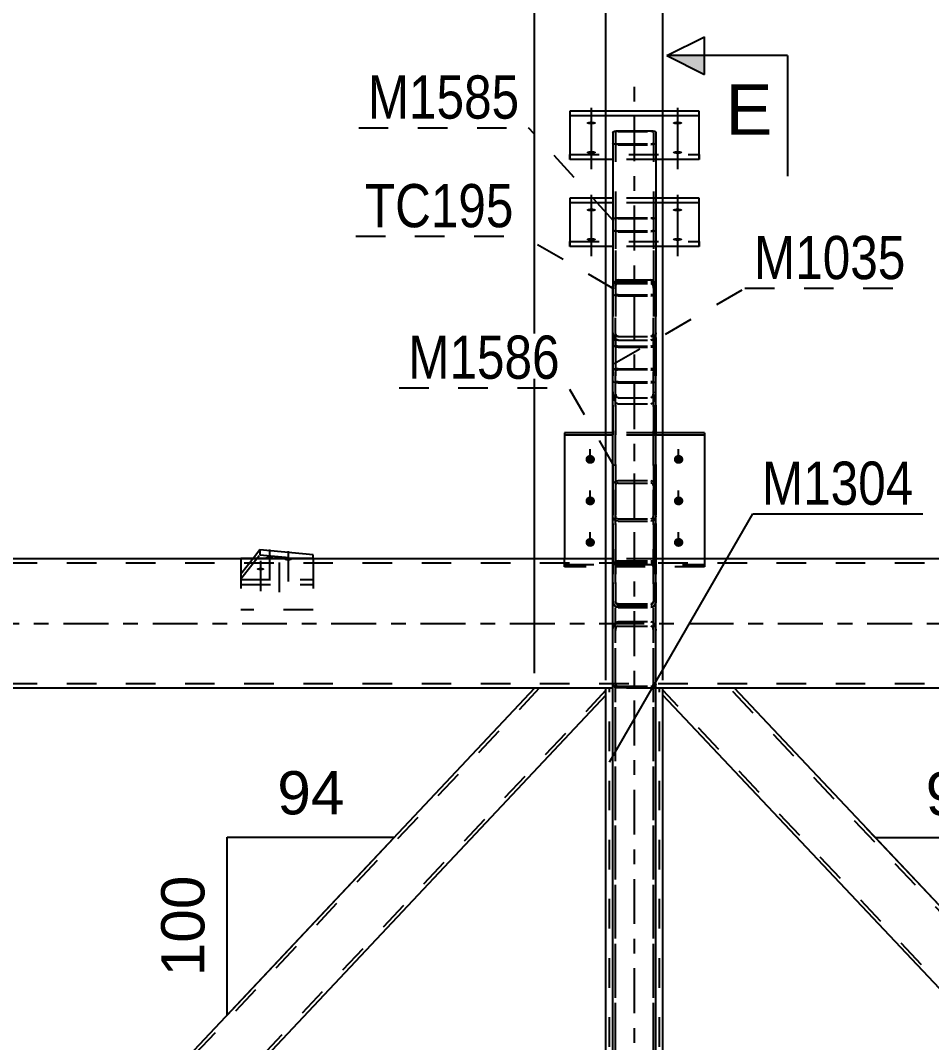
# Model space of a CAD drawing. Header units: millimetres. Extents: x -2250 to 594, y 0 to 1057.
# Drawn here: x -1074.5 to -1014.2, y 618.8 to 686.5 of the extents above; entities that cross this region are included whole.
import ezdxf

# ---------------------------------------------------------------- set-up
doc = ezdxf.new("R2010")
doc.units = ezdxf.units.MM
doc.linetypes.add('DXK_LINE_DOT2', pattern=[3.9198, 1.9599, -1.9599])
doc.linetypes.add('DXK_LINE_DOT3', pattern=[5.9187, 2.979, -0.9799, 0.9799, -0.9799])
doc.styles.add('Arial', font='ARIAL.TTF', dxfattribs={"height": 0.2})
doc.styles.add('Arial Narrow', font='ARIALN.TTF', dxfattribs={"height": 0.2})

# ---------------------------------------------------------------- blocks, each defined once
blk = doc.blocks.new('Part-761553754-5230 - 5222')
at = {"color": 7, "linetype": 'DXK_LINE_DOT3'}
blk.add_line((-1033.855, 653.501), (-1033.855, 682.431), dxfattribs=at)
at = {"color": 7, "linetype": 'DXK_LINE_DOT2'}
for p, q in [((-1035.284, 673.328), (-1035.258, 673.371)), ((-1035.284, 673.328), (-1035.284, 662.604)), ((-1035.258, 673.371), (-1035.183, 673.407)), ((-1035.183, 673.407), (-1035.072, 673.431)), ((-1035.099, 673.349), (-1035.112, 673.328)), ((-1035.112, 673.328), (-1035.112, 662.604)), ((-1035.062, 673.367), (-1035.099, 673.349)), ((-1035.072, 673.431), (-1034.941, 673.439)), ((-1035.006, 673.379), (-1035.062, 673.367)), ((-1034.941, 673.384), (-1035.006, 673.379)), ((-1034.941, 673.439), (-1032.769, 673.439)), ((-1034.941, 673.384), (-1032.769, 673.384)), ((-1032.769, 673.439), (-1032.638, 673.431)), ((-1032.704, 673.379), (-1032.769, 673.384)), ((-1032.648, 673.367), (-1032.704, 673.379)), ((-1032.611, 673.349), (-1032.648, 673.367)), ((-1032.638, 673.431), (-1032.527, 673.407)), ((-1032.598, 673.328), (-1032.611, 673.349)), ((-1032.598, 673.328), (-1032.598, 662.604)), ((-1032.527, 673.407), (-1032.453, 673.371)), ((-1032.453, 673.371), (-1032.426, 673.328)), ((-1032.426, 673.328), (-1032.426, 662.604)), ((-1035.258, 672.579), (-1035.284, 672.621)), ((-1035.183, 672.543), (-1035.258, 672.579)), ((-1035.072, 672.518), (-1035.183, 672.543)), ((-1035.112, 672.621), (-1035.099, 672.6)), ((-1035.099, 672.6), (-1035.062, 672.582)), ((-1034.941, 672.51), (-1035.072, 672.518)), ((-1035.062, 672.582), (-1035.006, 672.57)), ((-1035.006, 672.57), (-1034.941, 672.566)), ((-1034.941, 672.566), (-1032.769, 672.566)), ((-1034.941, 672.51), (-1032.769, 672.51)), ((-1032.769, 672.566), (-1032.704, 672.57)), ((-1032.638, 672.518), (-1032.769, 672.51)), ((-1032.704, 672.57), (-1032.648, 672.582)), ((-1032.648, 672.582), (-1032.611, 672.6)), ((-1032.527, 672.543), (-1032.638, 672.518)), ((-1032.611, 672.6), (-1032.598, 672.621)), ((-1032.453, 672.579), (-1032.527, 672.543)), ((-1032.426, 672.621), (-1032.453, 672.579)), ((-1035.183, 663.389), (-1035.258, 663.353)), ((-1035.072, 663.413), (-1035.183, 663.389)), ((-1034.941, 663.422), (-1035.072, 663.413)), ((-1035.006, 663.362), (-1034.941, 663.366)), ((-1034.941, 663.422), (-1032.769, 663.422)), ((-1034.941, 663.366), (-1032.769, 663.366)), ((-1032.638, 663.413), (-1032.769, 663.422)), ((-1032.769, 663.366), (-1032.704, 663.362)), ((-1032.527, 663.389), (-1032.638, 663.413)), ((-1032.453, 663.353), (-1032.527, 663.389)), ((-1035.258, 663.353), (-1035.284, 663.31)), ((-1035.112, 663.31), (-1035.099, 663.332)), ((-1035.099, 663.332), (-1035.062, 663.35)), ((-1035.062, 663.35), (-1035.006, 663.362)), ((-1032.704, 663.362), (-1032.648, 663.35)), ((-1032.648, 663.35), (-1032.611, 663.332)), ((-1032.611, 663.332), (-1032.598, 663.31)), ((-1032.426, 663.31), (-1032.453, 663.353)), ((-1035.284, 662.604), (-1035.258, 662.561)), ((-1035.258, 662.561), (-1035.183, 662.525)), ((-1035.183, 662.525), (-1035.072, 662.501)), ((-1035.099, 662.582), (-1035.112, 662.604)), ((-1035.062, 662.564), (-1035.099, 662.582)), ((-1035.072, 662.501), (-1034.941, 662.492)), ((-1035.006, 662.552), (-1035.062, 662.564)), ((-1034.941, 662.548), (-1035.006, 662.552)), ((-1034.941, 662.548), (-1032.769, 662.548)), ((-1034.941, 662.492), (-1032.769, 662.492)), ((-1032.704, 662.552), (-1032.769, 662.548)), ((-1032.769, 662.492), (-1032.638, 662.501)), ((-1032.648, 662.564), (-1032.704, 662.552)), ((-1032.611, 662.582), (-1032.648, 662.564)), ((-1032.638, 662.501), (-1032.527, 662.525)), ((-1032.598, 662.604), (-1032.611, 662.582)), ((-1032.527, 662.525), (-1032.453, 662.561)), ((-1032.453, 662.561), (-1032.426, 662.604))]:
    blk.add_line(p, q, dxfattribs=at)
blk = doc.blocks.new('Part-761553754-5301 - 5222')
at = {"color": 2, "linetype": 'Continuous'}
for p, q in [((-1059.927, 650.873), (-1059.927, 650.818)), ((-1059.927, 650.873), (-1055.152, 650.873)), ((-1055.152, 650.873), (-1055.152, 650.818))]:
    blk.add_line(p, q, dxfattribs=at)
at = {"color": 7, "linetype": 'DXK_LINE_DOT2'}
for p, q in [((-1059.927, 650.818), (-1059.927, 647.444)), ((-1055.152, 650.818), (-1055.152, 647.444)), ((-1055.152, 647.444), (-1059.927, 647.444))]:
    blk.add_line(p, q, dxfattribs=at)
blk = doc.blocks.new('Part-761553754-5774 - 5222')
at = {"color": 7, "linetype": 'DXK_LINE_DOT2'}
for p, q in [((-1035.072, 646.615), (-1034.941, 646.66)), ((-1034.941, 646.66), (-1032.769, 646.66)), ((-1032.769, 646.66), (-1032.638, 646.615)), ((-1035.284, 646.077), (-1035.258, 646.3)), ((-1035.284, 572.382), (-1035.284, 646.077)), ((-1035.099, 646.188), (-1035.112, 646.077)), ((-1035.112, 572.382), (-1035.112, 646.077)), ((-1034.941, 646.368), (-1035.006, 646.346)), ((-1034.941, 646.368), (-1032.769, 646.368)), ((-1032.704, 646.346), (-1032.769, 646.368)), ((-1032.598, 646.077), (-1032.611, 646.188)), ((-1032.598, 572.382), (-1032.598, 646.077)), ((-1032.453, 646.3), (-1032.427, 646.077)), ((-1032.427, 572.382), (-1032.427, 646.077)), ((-1035.284, 642.518), (-1035.26, 642.414)), ((-1035.26, 642.414), (-1035.258, 642.406)), ((-1035.258, 642.406), (-1035.183, 642.345)), ((-1035.112, 642.518), (-1035.099, 642.46)), ((-1035.099, 642.46), (-1035.062, 642.414)), ((-1035.062, 642.414), (-1035.006, 642.391)), ((-1035.006, 642.391), (-1034.941, 642.384)), ((-1034.941, 642.384), (-1032.769, 642.384)), ((-1032.769, 642.384), (-1032.704, 642.391)), ((-1032.704, 642.391), (-1032.648, 642.412)), ((-1032.648, 642.412), (-1032.611, 642.46)), ((-1032.611, 642.46), (-1032.598, 642.518)), ((-1032.527, 642.345), (-1032.453, 642.406)), ((-1032.45, 642.414), (-1032.453, 642.406)), ((-1032.427, 642.518), (-1032.45, 642.414)), ((-1035.183, 642.345), (-1035.072, 642.303)), ((-1035.072, 642.303), (-1034.941, 642.289)), ((-1034.941, 642.289), (-1032.769, 642.289)), ((-1032.769, 642.289), (-1032.638, 642.303)), ((-1032.638, 642.303), (-1032.527, 642.345))]:
    blk.add_line(p, q, dxfattribs=at)
for centre, radius, start, end in [((-1034.729, 646.201), 0.538, 129.63838, 169.4395), ((-1032.981, 646.201), 0.538, 10.5605, 50.36162), ((-1034.835, 646.139), 0.269, 129.63838, 169.4395), ((-1032.875, 646.139), 0.269, 10.5605, 50.36162)]:
    blk.add_arc(centre, radius, start, end, dxfattribs=at)
blk = doc.blocks.new('Part-761553754-5400 - 5222')
at = {"color": 2, "linetype": 'Continuous'}
for p, q in [((-1031.969, 641.78), (-1031.969, 642.246)), ((-993.482, 600.924), (-1031.969, 641.78)), ((-990.889, 603.672), (-1027.227, 642.246)), ((-991.203, 603.339), (-993.482, 600.924)), ((-990.889, 603.672), (-991.203, 603.339))]:
    blk.add_line(p, q, dxfattribs=at)
at = {"color": 7, "linetype": 'DXK_LINE_DOT2'}
for p, q in [((-1027.227, 642.246), (-1031.969, 642.246)), ((-993.325, 601.09), (-1031.969, 642.113)), ((-991.046, 603.505), (-1027.541, 642.246)), ((-990.913, 603.646), (-991.203, 603.339)), ((-993.325, 601.09), (-993.313, 601.103))]:
    blk.add_line(p, q, dxfattribs=at)
blk = doc.blocks.new('Bolt-761553754-5380 - 5222')
at = {"linetype": 'Continuous'}
for points in [[(-1036.713, 679.818), (-1036.648, 679.816), (-1036.585, 679.809), (-1036.528, 679.798), (-1036.48, 679.784), (-1036.441, 679.767), (-1036.414, 679.747), (-1036.401, 679.726), (-1036.401, 679.705), (-1036.414, 679.684), (-1036.441, 679.665), (-1036.48, 679.647), (-1036.528, 679.633), (-1036.585, 679.622), (-1036.648, 679.616), (-1036.713, 679.613), (-1036.779, 679.616), (-1036.841, 679.622), (-1036.898, 679.633), (-1036.947, 679.647), (-1036.985, 679.665), (-1037.012, 679.684), (-1037.026, 679.705), (-1037.026, 679.726), (-1037.012, 679.747), (-1036.985, 679.767), (-1036.947, 679.784), (-1036.898, 679.798), (-1036.841, 679.809), (-1036.779, 679.816)], [(-1036.713, 677.866), (-1036.648, 677.864), (-1036.585, 677.857), (-1036.528, 677.846), (-1036.48, 677.832), (-1036.441, 677.815), (-1036.414, 677.795), (-1036.401, 677.774), (-1036.401, 677.753), (-1036.414, 677.732), (-1036.441, 677.713), (-1036.48, 677.695), (-1036.528, 677.681), (-1036.585, 677.67), (-1036.648, 677.664), (-1036.713, 677.661), (-1036.779, 677.664), (-1036.841, 677.67), (-1036.898, 677.681), (-1036.947, 677.695), (-1036.985, 677.713), (-1037.012, 677.732), (-1037.026, 677.753), (-1037.026, 677.774), (-1037.012, 677.795), (-1036.985, 677.815), (-1036.947, 677.832), (-1036.898, 677.846), (-1036.841, 677.857), (-1036.779, 677.864)]]:
    blk.add_hatch(color=1, dxfattribs=at).paths.add_polyline_path(points)
at = {"color": 1, "linetype": 'Continuous'}
for p, q in [((-1036.713, 680.715), (-1036.713, 678.608)), ((-1036.713, 678.763), (-1036.713, 676.656))]:
    blk.add_line(p, q, dxfattribs=at)
blk = doc.blocks.new('Part-761553754-5385 - 5222')
at = {"color": 7, "linetype": 'DXK_LINE_DOT2'}
for p, q in [((-1040.16, 642.246), (-1117.683, 559.813)), ((-1035.74, 642.108), (-1113.264, 559.675)), ((-1035.74, 642.246), (-1040.474, 642.246))]:
    blk.add_line(p, q, dxfattribs=at)
at = {"color": 2, "linetype": 'Continuous'}
for p, q in [((-1040.474, 642.246), (-1076.712, 603.713)), ((-1035.74, 641.774), (-1074.123, 600.961)), ((-1035.74, 641.774), (-1035.74, 642.246))]:
    blk.add_line(p, q, dxfattribs=at)
blk = doc.blocks.new('Part-761553754-5420 - 5222')
at = {"color": 7, "linetype": 'DXK_LINE_DOT3'}
blk.add_line((-1033.855, 549.675), (-1033.855, 652.246), dxfattribs=at)
at = {"color": 7, "linetype": 'DXK_LINE_DOT2'}
for p, q in [((-1031.969, 642.246), (-1035.74, 642.246)), ((-1035.74, 641.774), (-1035.74, 642.246)), ((-1035.512, 559.675), (-1035.512, 642.246)), ((-1032.198, 559.675), (-1032.198, 642.246)), ((-1031.969, 641.78), (-1031.969, 642.246))]:
    blk.add_line(p, q, dxfattribs=at)
at = {"color": 2, "linetype": 'Continuous'}
for p, q in [((-1035.74, 560.147), (-1035.74, 641.774)), ((-1031.969, 560.135), (-1031.969, 641.78))]:
    blk.add_line(p, q, dxfattribs=at)
blk = doc.blocks.new('Part-761553754-5669 - 5222')
at = {"color": 2, "linetype": 'Continuous'}
for p, q in [((-1035.284, 650.818), (-1130.883, 650.818)), ((-863.855, 650.818), (-1032.427, 650.818)), ((-1035.284, 642.246), (-1121.283, 642.246)), ((-863.855, 642.246), (-1032.427, 642.246))]:
    blk.add_line(p, q, dxfattribs=at)
at = {"color": 7, "linetype": 'DXK_LINE_DOT2'}
for p, q in [((-461.943, 650.532), (-1130.883, 650.532)), ((-1032.427, 650.818), (-1035.284, 650.818)), ((-461.943, 642.532), (-1130.883, 642.532)), ((-1032.427, 642.246), (-1035.284, 642.246))]:
    blk.add_line(p, q, dxfattribs=at)
at = {"color": 7, "linetype": 'DXK_LINE_DOT3'}
blk.add_line((-1130.883, 646.532), (-461.943, 646.532), dxfattribs=at)
blk = doc.blocks.new('Bolt-761553754-5462 - 5222')
at = {"linetype": 'Continuous'}
for points in [[(-1030.999, 674.053), (-1030.934, 674.051), (-1030.871, 674.044), (-1030.814, 674.033), (-1030.765, 674.019), (-1030.727, 674.002), (-1030.7, 673.982), (-1030.686, 673.961), (-1030.686, 673.94), (-1030.7, 673.919), (-1030.727, 673.9), (-1030.765, 673.882), (-1030.814, 673.868), (-1030.871, 673.857), (-1030.934, 673.851), (-1030.999, 673.848), (-1031.064, 673.851), (-1031.127, 673.857), (-1031.184, 673.868), (-1031.232, 673.882), (-1031.271, 673.9), (-1031.298, 673.919), (-1031.312, 673.94), (-1031.312, 673.961), (-1031.298, 673.982), (-1031.271, 674.002), (-1031.232, 674.019), (-1031.184, 674.033), (-1031.127, 674.044), (-1031.064, 674.051)], [(-1030.999, 672.101), (-1030.934, 672.099), (-1030.871, 672.092), (-1030.814, 672.081), (-1030.765, 672.067), (-1030.727, 672.05), (-1030.7, 672.03), (-1030.686, 672.009), (-1030.686, 671.988), (-1030.7, 671.967), (-1030.727, 671.948), (-1030.765, 671.93), (-1030.814, 671.916), (-1030.871, 671.905), (-1030.934, 671.899), (-1030.999, 671.896), (-1031.064, 671.899), (-1031.127, 671.905), (-1031.184, 671.916), (-1031.232, 671.93), (-1031.271, 671.948), (-1031.298, 671.967), (-1031.312, 671.988), (-1031.312, 672.009), (-1031.298, 672.03), (-1031.271, 672.05), (-1031.232, 672.067), (-1031.184, 672.081), (-1031.127, 672.092), (-1031.064, 672.099)]]:
    blk.add_hatch(color=1, dxfattribs=at).paths.add_polyline_path(points)
at = {"color": 1, "linetype": 'Continuous'}
for p, q in [((-1030.999, 674.95), (-1030.999, 672.843)), ((-1030.999, 672.998), (-1030.999, 670.891))]:
    blk.add_line(p, q, dxfattribs=at)
blk = doc.blocks.new('Bolt-761553754-5463 - 5222')
at = {"linetype": 'Continuous'}
for points in [[(-1030.999, 679.818), (-1030.934, 679.816), (-1030.871, 679.809), (-1030.814, 679.798), (-1030.765, 679.784), (-1030.727, 679.767), (-1030.7, 679.747), (-1030.686, 679.726), (-1030.686, 679.705), (-1030.7, 679.684), (-1030.727, 679.665), (-1030.765, 679.647), (-1030.814, 679.633), (-1030.871, 679.622), (-1030.934, 679.616), (-1030.999, 679.613), (-1031.064, 679.616), (-1031.127, 679.622), (-1031.184, 679.633), (-1031.232, 679.647), (-1031.271, 679.665), (-1031.298, 679.684), (-1031.312, 679.705), (-1031.312, 679.726), (-1031.298, 679.747), (-1031.271, 679.767), (-1031.232, 679.784), (-1031.184, 679.798), (-1031.127, 679.809), (-1031.064, 679.816)], [(-1030.999, 677.866), (-1030.934, 677.864), (-1030.871, 677.857), (-1030.814, 677.846), (-1030.765, 677.832), (-1030.727, 677.815), (-1030.7, 677.795), (-1030.686, 677.774), (-1030.686, 677.753), (-1030.7, 677.732), (-1030.727, 677.713), (-1030.765, 677.695), (-1030.814, 677.681), (-1030.871, 677.67), (-1030.934, 677.664), (-1030.999, 677.661), (-1031.064, 677.664), (-1031.127, 677.67), (-1031.184, 677.681), (-1031.232, 677.695), (-1031.271, 677.713), (-1031.298, 677.732), (-1031.312, 677.753), (-1031.312, 677.774), (-1031.298, 677.795), (-1031.271, 677.815), (-1031.232, 677.832), (-1031.184, 677.846), (-1031.127, 677.857), (-1031.064, 677.864)]]:
    blk.add_hatch(color=1, dxfattribs=at).paths.add_polyline_path(points)
at = {"color": 1, "linetype": 'Continuous'}
for p, q in [((-1030.999, 680.715), (-1030.999, 678.608)), ((-1030.999, 678.763), (-1030.999, 676.656))]:
    blk.add_line(p, q, dxfattribs=at)
blk = doc.blocks.new('Part-761553754-5471 - 5222')
at = {"color": 2, "linetype": 'Continuous'}
for p, q in [((-1038.142, 680.505), (-1038.142, 680.181)), ((-1029.571, 680.505), (-1038.142, 680.505)), ((-1029.571, 680.18), (-1029.571, 680.505)), ((-1038.142, 680.181), (-1038.142, 677.299)), ((-1029.571, 680.18), (-1038.142, 680.181)), ((-1029.571, 677.299), (-1029.571, 680.18)), ((-1035.284, 677.299), (-1038.142, 677.299)), ((-1029.571, 677.299), (-1032.426, 677.299))]:
    blk.add_line(p, q, dxfattribs=at)
at = {"color": 7, "linetype": 'DXK_LINE_DOT2'}
for p, q in [((-1038.142, 677.299), (-1038.142, 677.623)), ((-1038.142, 677.623), (-1029.571, 677.623)), ((-1029.571, 677.623), (-1029.571, 677.299)), ((-1032.426, 677.299), (-1035.284, 677.299))]:
    blk.add_line(p, q, dxfattribs=at)
blk = doc.blocks.new('Bolt-761553754-5475 - 5222')
at = {"linetype": 'Continuous'}
for points in [[(-1036.784, 657.71), (-1036.718, 657.704), (-1036.656, 657.685), (-1036.599, 657.654), (-1036.55, 657.613), (-1036.512, 657.563), (-1036.485, 657.506), (-1036.471, 657.446), (-1036.471, 657.384), (-1036.485, 657.324), (-1036.512, 657.267), (-1036.55, 657.218), (-1036.599, 657.176), (-1036.656, 657.145), (-1036.718, 657.126), (-1036.784, 657.12), (-1036.849, 657.126), (-1036.912, 657.145), (-1036.968, 657.176), (-1037.017, 657.218), (-1037.056, 657.267), (-1037.083, 657.324), (-1037.096, 657.384), (-1037.096, 657.446), (-1037.083, 657.506), (-1037.056, 657.563), (-1037.017, 657.613), (-1036.968, 657.654), (-1036.912, 657.685), (-1036.849, 657.704)], [(-1030.927, 657.71), (-1030.861, 657.704), (-1030.799, 657.685), (-1030.742, 657.654), (-1030.693, 657.613), (-1030.654, 657.563), (-1030.628, 657.506), (-1030.614, 657.446), (-1030.614, 657.384), (-1030.628, 657.324), (-1030.654, 657.267), (-1030.693, 657.218), (-1030.742, 657.176), (-1030.799, 657.145), (-1030.861, 657.126), (-1030.927, 657.12), (-1030.992, 657.126), (-1031.054, 657.145), (-1031.111, 657.176), (-1031.16, 657.218), (-1031.199, 657.267), (-1031.225, 657.324), (-1031.239, 657.384), (-1031.239, 657.446), (-1031.225, 657.506), (-1031.199, 657.563), (-1031.16, 657.613), (-1031.111, 657.654), (-1031.054, 657.685), (-1030.992, 657.704)], [(-1036.784, 654.958), (-1036.718, 654.952), (-1036.656, 654.933), (-1036.599, 654.902), (-1036.55, 654.861), (-1036.512, 654.811), (-1036.485, 654.754), (-1036.471, 654.694), (-1036.471, 654.632), (-1036.485, 654.572), (-1036.512, 654.516), (-1036.55, 654.466), (-1036.599, 654.424), (-1036.656, 654.393), (-1036.718, 654.374), (-1036.784, 654.368), (-1036.849, 654.374), (-1036.912, 654.393), (-1036.968, 654.424), (-1037.017, 654.466), (-1037.056, 654.516), (-1037.083, 654.572), (-1037.096, 654.632), (-1037.096, 654.694), (-1037.083, 654.754), (-1037.056, 654.811), (-1037.017, 654.861), (-1036.968, 654.902), (-1036.912, 654.933), (-1036.849, 654.952)], [(-1030.927, 654.958), (-1030.861, 654.952), (-1030.799, 654.933), (-1030.742, 654.902), (-1030.693, 654.861), (-1030.654, 654.811), (-1030.628, 654.754), (-1030.614, 654.694), (-1030.614, 654.632), (-1030.628, 654.572), (-1030.654, 654.516), (-1030.693, 654.466), (-1030.742, 654.424), (-1030.799, 654.393), (-1030.861, 654.374), (-1030.927, 654.368), (-1030.992, 654.374), (-1031.054, 654.393), (-1031.111, 654.424), (-1031.16, 654.466), (-1031.199, 654.516), (-1031.225, 654.572), (-1031.239, 654.632), (-1031.239, 654.694), (-1031.225, 654.754), (-1031.199, 654.811), (-1031.16, 654.861), (-1031.111, 654.902), (-1031.054, 654.933), (-1030.992, 654.952)], [(-1036.784, 652.207), (-1036.718, 652.2), (-1036.656, 652.181), (-1036.599, 652.15), (-1036.55, 652.109), (-1036.512, 652.059), (-1036.485, 652.002), (-1036.471, 651.942), (-1036.471, 651.88), (-1036.485, 651.82), (-1036.512, 651.764), (-1036.55, 651.714), (-1036.599, 651.672), (-1036.656, 651.641), (-1036.718, 651.622), (-1036.784, 651.616), (-1036.849, 651.622), (-1036.912, 651.641), (-1036.968, 651.672), (-1037.017, 651.714), (-1037.056, 651.764), (-1037.083, 651.82), (-1037.096, 651.88), (-1037.096, 651.942), (-1037.083, 652.002), (-1037.056, 652.059), (-1037.017, 652.109), (-1036.968, 652.15), (-1036.912, 652.181), (-1036.849, 652.2)], [(-1030.927, 652.207), (-1030.861, 652.2), (-1030.799, 652.181), (-1030.742, 652.15), (-1030.693, 652.109), (-1030.654, 652.059), (-1030.628, 652.002), (-1030.614, 651.942), (-1030.614, 651.88), (-1030.628, 651.82), (-1030.654, 651.764), (-1030.693, 651.714), (-1030.742, 651.672), (-1030.799, 651.641), (-1030.861, 651.622), (-1030.927, 651.616), (-1030.992, 651.622), (-1031.054, 651.641), (-1031.111, 651.672), (-1031.16, 651.714), (-1031.199, 651.764), (-1031.225, 651.82), (-1031.239, 651.88), (-1031.239, 651.942), (-1031.225, 652.002), (-1031.199, 652.059), (-1031.16, 652.109), (-1031.111, 652.15), (-1031.054, 652.181), (-1030.992, 652.2)]]:
    blk.add_hatch(color=1, dxfattribs=at).paths.add_polyline_path(points)
at = {"color": 1, "linetype": 'Continuous'}
for p, q in [((-1036.784, 657.288), (-1036.784, 658.099)), ((-1030.927, 657.288), (-1030.927, 658.099)), ((-1036.784, 654.536), (-1036.784, 655.347)), ((-1030.927, 654.536), (-1030.927, 655.347)), ((-1036.784, 651.784), (-1036.784, 652.595)), ((-1030.927, 651.784), (-1030.927, 652.595))]:
    blk.add_line(p, q, dxfattribs=at)
at = {"color": 1, "linetype": 'DXK_LINE_DOT2'}
for p, q in [((-1033.855, 657.288), (-1033.855, 658.099)), ((-1033.855, 651.784), (-1033.855, 652.595))]:
    blk.add_line(p, q, dxfattribs=at)
blk = doc.blocks.new('Bolt-761553754-5477 - 5222')
at = {"linetype": 'Continuous'}
for points in [[(-1036.713, 674.053), (-1036.648, 674.051), (-1036.585, 674.044), (-1036.528, 674.033), (-1036.48, 674.019), (-1036.441, 674.002), (-1036.414, 673.982), (-1036.401, 673.961), (-1036.401, 673.94), (-1036.414, 673.919), (-1036.441, 673.9), (-1036.48, 673.882), (-1036.528, 673.868), (-1036.585, 673.857), (-1036.648, 673.851), (-1036.713, 673.848), (-1036.779, 673.851), (-1036.841, 673.857), (-1036.898, 673.868), (-1036.947, 673.882), (-1036.985, 673.9), (-1037.012, 673.919), (-1037.026, 673.94), (-1037.026, 673.961), (-1037.012, 673.982), (-1036.985, 674.002), (-1036.947, 674.019), (-1036.898, 674.033), (-1036.841, 674.044), (-1036.779, 674.051)], [(-1036.713, 672.101), (-1036.648, 672.099), (-1036.585, 672.092), (-1036.528, 672.081), (-1036.48, 672.067), (-1036.441, 672.05), (-1036.414, 672.03), (-1036.401, 672.009), (-1036.401, 671.988), (-1036.414, 671.967), (-1036.441, 671.948), (-1036.48, 671.93), (-1036.528, 671.916), (-1036.585, 671.905), (-1036.648, 671.899), (-1036.713, 671.896), (-1036.779, 671.899), (-1036.841, 671.905), (-1036.898, 671.916), (-1036.947, 671.93), (-1036.985, 671.948), (-1037.012, 671.967), (-1037.026, 671.988), (-1037.026, 672.009), (-1037.012, 672.03), (-1036.985, 672.05), (-1036.947, 672.067), (-1036.898, 672.081), (-1036.841, 672.092), (-1036.779, 672.099)]]:
    blk.add_hatch(color=1, dxfattribs=at).paths.add_polyline_path(points)
at = {"color": 1, "linetype": 'Continuous'}
for p, q in [((-1036.713, 674.95), (-1036.713, 672.843)), ((-1036.713, 672.998), (-1036.713, 670.891))]:
    blk.add_line(p, q, dxfattribs=at)
blk = doc.blocks.new('Part-761553754-5515 - 5222')
at = {"color": 2, "linetype": 'Continuous'}
for p, q in [((-1035.284, 668.842), (-1035.258, 669.026)), ((-1035.284, 570.77), (-1035.284, 668.842)), ((-1035.258, 669.026), (-1035.183, 669.182)), ((-1035.183, 669.182), (-1035.072, 669.286)), ((-1035.072, 669.286), (-1034.941, 669.323)), ((-1034.941, 669.323), (-1032.769, 669.323)), ((-1032.769, 669.323), (-1032.638, 669.286)), ((-1032.638, 669.286), (-1032.527, 669.182)), ((-1032.527, 669.182), (-1032.453, 669.026)), ((-1032.453, 669.026), (-1032.427, 668.842)), ((-1032.427, 570.77), (-1032.427, 668.842))]:
    blk.add_line(p, q, dxfattribs=at)
at = {"color": 7, "linetype": 'DXK_LINE_DOT2'}
for p, q in [((-1035.099, 668.934), (-1035.112, 668.842)), ((-1035.112, 570.77), (-1035.112, 668.842)), ((-1035.062, 669.012), (-1035.099, 668.934)), ((-1035.006, 669.064), (-1035.062, 669.012)), ((-1034.941, 669.083), (-1035.006, 669.064)), ((-1034.941, 669.083), (-1032.769, 669.083)), ((-1032.704, 669.064), (-1032.769, 669.083)), ((-1032.648, 669.012), (-1032.704, 669.064)), ((-1032.611, 668.934), (-1032.648, 669.012)), ((-1032.598, 668.842), (-1032.611, 668.934)), ((-1032.598, 570.77), (-1032.598, 668.842)), ((-1035.258, 665.614), (-1035.284, 665.798)), ((-1035.183, 665.458), (-1035.258, 665.614)), ((-1035.072, 665.353), (-1035.183, 665.458)), ((-1035.099, 665.706), (-1035.112, 665.798)), ((-1035.072, 665.649), (-1035.099, 665.706)), ((-1035.062, 665.628), (-1035.072, 665.649)), ((-1035.062, 665.628), (-1035.006, 665.575)), ((-1035.006, 665.575), (-1034.941, 665.557)), ((-1034.941, 665.557), (-1032.769, 665.557)), ((-1032.769, 665.557), (-1032.704, 665.575)), ((-1032.704, 665.575), (-1032.648, 665.628)), ((-1032.648, 665.628), (-1032.638, 665.649)), ((-1032.638, 665.649), (-1032.611, 665.706)), ((-1032.527, 665.458), (-1032.638, 665.353)), ((-1032.611, 665.706), (-1032.598, 665.798)), ((-1032.453, 665.614), (-1032.527, 665.458)), ((-1032.427, 665.798), (-1032.453, 665.614)), ((-1034.941, 665.317), (-1035.072, 665.353)), ((-1034.941, 665.317), (-1032.769, 665.317)), ((-1032.638, 665.353), (-1032.769, 665.317))]:
    blk.add_line(p, q, dxfattribs=at)
blk = doc.blocks.new('Part-761553754-5672 - 5222')
at = {"color": 2, "linetype": 'Continuous'}
for p, q in [((-1058.679, 651.414), (-1059.1, 650.873)), ((-1055.152, 651.093), (-1058.679, 651.414)), ((-1055.152, 650.873), (-1055.152, 651.093))]:
    blk.add_line(p, q, dxfattribs=at)
at = {"color": 7, "linetype": 'DXK_LINE_DOT2'}
for p, q in [((-1058.679, 651.414), (-1058.679, 651.092)), ((-1059.927, 649.486), (-1058.679, 651.092)), ((-1059.1, 650.873), (-1059.927, 649.809)), ((-1058.679, 651.092), (-1055.152, 650.77)), ((-1055.152, 650.873), (-1055.152, 649.131)), ((-1059.927, 649.809), (-1059.927, 649.131)), ((-1059.927, 649.454), (-1055.152, 649.454)), ((-1059.927, 649.131), (-1055.152, 649.131))]:
    blk.add_line(p, q, dxfattribs=at)
blk = doc.blocks.new('Bolt-761553754-5697 - 5222')
at = {"linetype": 'Continuous'}
for points in [[(-1058.043, 650.813), (-1058.097, 650.815), (-1058.148, 650.821), (-1058.195, 650.83), (-1058.234, 650.842), (-1058.266, 650.857), (-1058.288, 650.874), (-1058.299, 650.892), (-1058.299, 650.91), (-1058.288, 650.928), (-1058.266, 650.945), (-1058.234, 650.96), (-1058.195, 650.972), (-1058.148, 650.982), (-1058.097, 650.987), (-1058.043, 650.989), (-1057.99, 650.987), (-1057.939, 650.982), (-1057.892, 650.972), (-1057.852, 650.96), (-1057.821, 650.945), (-1057.799, 650.928), (-1057.788, 650.91), (-1057.788, 650.892), (-1057.799, 650.874), (-1057.821, 650.857), (-1057.852, 650.842), (-1057.892, 650.83), (-1057.939, 650.821), (-1057.99, 650.815)], [(-1056.801, 650.7), (-1056.854, 650.702), (-1056.905, 650.708), (-1056.952, 650.717), (-1056.992, 650.729), (-1057.023, 650.744), (-1057.045, 650.761), (-1057.057, 650.779), (-1057.057, 650.797), (-1057.045, 650.815), (-1057.023, 650.832), (-1056.992, 650.847), (-1056.952, 650.859), (-1056.905, 650.869), (-1056.854, 650.874), (-1056.801, 650.876), (-1056.747, 650.874), (-1056.696, 650.869), (-1056.65, 650.859), (-1056.61, 650.847), (-1056.578, 650.832), (-1056.556, 650.815), (-1056.545, 650.797), (-1056.545, 650.779), (-1056.556, 650.761), (-1056.578, 650.744), (-1056.61, 650.729), (-1056.65, 650.717), (-1056.696, 650.708), (-1056.747, 650.702)], [(-1058.631, 650.058), (-1058.684, 650.06), (-1058.735, 650.065), (-1058.782, 650.074), (-1058.822, 650.087), (-1058.853, 650.102), (-1058.875, 650.118), (-1058.886, 650.136), (-1058.886, 650.155), (-1058.875, 650.173), (-1058.853, 650.19), (-1058.822, 650.204), (-1058.782, 650.217), (-1058.735, 650.226), (-1058.684, 650.232), (-1058.631, 650.234), (-1058.577, 650.232), (-1058.526, 650.226), (-1058.479, 650.217), (-1058.44, 650.204), (-1058.408, 650.19), (-1058.386, 650.173), (-1058.375, 650.155), (-1058.375, 650.136), (-1058.386, 650.118), (-1058.408, 650.102), (-1058.44, 650.087), (-1058.479, 650.074), (-1058.526, 650.065), (-1058.577, 650.06)]]:
    blk.add_hatch(color=1, dxfattribs=at).paths.add_polyline_path(points)
at = {"color": 1, "linetype": 'Continuous'}
for p, q in [((-1058.043, 651.438), (-1058.043, 649.425)), ((-1056.801, 651.325), (-1056.801, 649.312)), ((-1058.631, 650.683), (-1058.631, 648.669))]:
    blk.add_line(p, q, dxfattribs=at)
at = {"color": 1, "linetype": 'DXK_LINE_DOT2'}
blk.add_line((-1057.388, 650.57), (-1057.388, 648.556), dxfattribs=at)
blk = doc.blocks.new('Part-761553754-5698 - 5222')
at = {"color": 7, "linetype": 'DXK_LINE_DOT2'}
for p, q in [((-1035.258, 655.807), (-1035.183, 655.911)), ((-1035.183, 655.911), (-1035.072, 655.981)), ((-1035.072, 655.981), (-1034.941, 656.006)), ((-1034.941, 656.006), (-1032.769, 656.006)), ((-1032.769, 656.006), (-1032.638, 655.981)), ((-1032.638, 655.981), (-1032.527, 655.911)), ((-1032.527, 655.911), (-1032.453, 655.807)), ((-1035.284, 655.683), (-1035.258, 655.807)), ((-1035.284, 655.683), (-1035.284, 648.018)), ((-1035.099, 655.745), (-1035.112, 655.683)), ((-1035.112, 655.683), (-1035.112, 648.018)), ((-1035.062, 655.797), (-1035.099, 655.745)), ((-1035.006, 655.832), (-1035.062, 655.797)), ((-1034.941, 655.844), (-1035.006, 655.832)), ((-1034.941, 655.844), (-1032.769, 655.844)), ((-1032.704, 655.832), (-1032.769, 655.844)), ((-1032.648, 655.797), (-1032.704, 655.832)), ((-1032.611, 655.745), (-1032.648, 655.797)), ((-1032.598, 655.683), (-1032.611, 655.745)), ((-1032.598, 655.683), (-1032.598, 648.018)), ((-1032.453, 655.807), (-1032.427, 655.683)), ((-1032.427, 655.683), (-1032.427, 648.018)), ((-1035.258, 653.52), (-1035.284, 653.643)), ((-1035.183, 653.415), (-1035.258, 653.52)), ((-1035.072, 653.345), (-1035.183, 653.415)), ((-1035.112, 653.643), (-1035.099, 653.581)), ((-1035.099, 653.581), (-1035.062, 653.529)), ((-1034.941, 653.321), (-1035.072, 653.345)), ((-1035.062, 653.529), (-1035.006, 653.494)), ((-1035.006, 653.494), (-1034.941, 653.482)), ((-1034.941, 653.482), (-1032.769, 653.482)), ((-1034.941, 653.321), (-1032.769, 653.321)), ((-1032.769, 653.482), (-1032.704, 653.494)), ((-1032.638, 653.345), (-1032.769, 653.321)), ((-1032.704, 653.494), (-1032.648, 653.529)), ((-1032.648, 653.529), (-1032.611, 653.581)), ((-1032.527, 653.415), (-1032.638, 653.345)), ((-1032.611, 653.581), (-1032.598, 653.643)), ((-1032.453, 653.52), (-1032.527, 653.415)), ((-1032.427, 653.643), (-1032.453, 653.52)), ((-1034.941, 650.693), (-1035.072, 650.666)), ((-1035.062, 650.458), (-1035.006, 650.497)), ((-1035.006, 650.497), (-1034.941, 650.511)), ((-1034.941, 650.693), (-1032.769, 650.693)), ((-1034.941, 650.511), (-1032.769, 650.511)), ((-1032.638, 650.666), (-1032.769, 650.693)), ((-1032.769, 650.511), (-1032.704, 650.497)), ((-1032.704, 650.497), (-1032.648, 650.458)), ((-1035.261, 650.448), (-1035.284, 650.329)), ((-1035.258, 650.468), (-1035.261, 650.448)), ((-1035.112, 650.329), (-1035.099, 650.398)), ((-1035.099, 650.398), (-1035.062, 650.458)), ((-1032.648, 650.458), (-1032.611, 650.398)), ((-1032.611, 650.398), (-1032.598, 650.329)), ((-1032.449, 650.448), (-1032.453, 650.468)), ((-1032.427, 650.329), (-1032.449, 650.448)), ((-1035.284, 648.018), (-1035.258, 647.878)), ((-1035.099, 647.948), (-1035.112, 648.018)), ((-1035.062, 647.889), (-1035.099, 647.948)), ((-1035.006, 647.849), (-1035.062, 647.889)), ((-1034.941, 647.835), (-1035.006, 647.849)), ((-1034.941, 647.835), (-1032.769, 647.835)), ((-1032.704, 647.849), (-1032.769, 647.835)), ((-1032.648, 647.889), (-1032.704, 647.849)), ((-1032.611, 647.948), (-1032.648, 647.889)), ((-1032.598, 648.018), (-1032.611, 647.948)), ((-1032.453, 647.878), (-1032.427, 648.018)), ((-1035.072, 647.681), (-1034.941, 647.653)), ((-1034.941, 647.653), (-1032.769, 647.653)), ((-1032.769, 647.653), (-1032.638, 647.681))]:
    blk.add_line(p, q, dxfattribs=at)
for centre, start, end in [((-1034.926, 650.343), 114.31996, 159.24168), ((-1032.784, 650.343), 20.75832, 65.68004), ((-1034.926, 648.004), 200.75832, 245.68004), ((-1032.784, 648.004), 294.31996, 339.24168)]:
    blk.add_arc(centre, 0.355, start, end, dxfattribs=at)
blk = doc.blocks.new('Part-761553754-5709 - 5222')
at = {"color": 2, "linetype": 'Continuous'}
for p, q in [((-1038.142, 674.74), (-1038.142, 674.415)), ((-1035.284, 674.74), (-1038.142, 674.74)), ((-1038.142, 674.415), (-1038.142, 671.534)), ((-1035.284, 674.415), (-1038.142, 674.415)), ((-1029.571, 674.74), (-1032.426, 674.74)), ((-1029.571, 674.415), (-1032.426, 674.415)), ((-1029.571, 674.415), (-1029.571, 674.74)), ((-1029.571, 671.534), (-1029.571, 674.415)), ((-1035.284, 671.534), (-1038.142, 671.534)), ((-1029.571, 671.534), (-1032.426, 671.534))]:
    blk.add_line(p, q, dxfattribs=at)
at = {"color": 7, "linetype": 'DXK_LINE_DOT2'}
for p, q in [((-1032.426, 674.74), (-1035.284, 674.74)), ((-1032.426, 674.415), (-1035.284, 674.415)), ((-1038.142, 671.534), (-1038.142, 671.858)), ((-1038.142, 671.858), (-1029.571, 671.858)), ((-1032.426, 671.534), (-1035.284, 671.534)), ((-1029.571, 671.858), (-1029.571, 671.534))]:
    blk.add_line(p, q, dxfattribs=at)
blk = doc.blocks.new('Part-761553754-5712 - 5222')
at = {"color": 2, "linetype": 'Continuous'}
for p, q in [((-1038.498, 659.182), (-1038.498, 650.818)), ((-1035.284, 659.182), (-1038.498, 659.182)), ((-1035.284, 659.026), (-1038.498, 659.026)), ((-1029.212, 659.182), (-1032.427, 659.182)), ((-1029.212, 659.026), (-1032.427, 659.026)), ((-1029.212, 659.182), (-1029.212, 650.818))]:
    blk.add_line(p, q, dxfattribs=at)
at = {"color": 7, "linetype": 'DXK_LINE_DOT2'}
for p, q in [((-1035.258, 659.182), (-1035.284, 659.182)), ((-1035.258, 659.026), (-1035.284, 659.026)), ((-1032.427, 659.182), (-1035.258, 659.182)), ((-1032.427, 659.026), (-1035.258, 659.026)), ((-1038.498, 650.3), (-1038.498, 650.818)), ((-1029.212, 650.818), (-1029.212, 650.3)), ((-1038.498, 650.457), (-1029.212, 650.457)), ((-1029.212, 650.3), (-1038.498, 650.3))]:
    blk.add_line(p, q, dxfattribs=at)
blk = doc.blocks.new('Part-761553754-5760 - 5222')
at = {"color": 2, "linetype": 'Continuous'}
for p, q in [((-1035.258, 669.026), (-1035.284, 668.842)), ((-1035.183, 669.182), (-1035.258, 669.026)), ((-1035.072, 669.286), (-1035.183, 669.182)), ((-1034.941, 669.323), (-1035.072, 669.286)), ((-1034.941, 669.323), (-1032.769, 669.323)), ((-1032.638, 669.286), (-1032.769, 669.323)), ((-1032.527, 669.182), (-1032.638, 669.286)), ((-1032.453, 669.026), (-1032.527, 669.182)), ((-1032.427, 668.842), (-1032.453, 669.026))]:
    blk.add_line(p, q, dxfattribs=at)
at = {"color": 7, "linetype": 'DXK_LINE_DOT2'}
for p, q in [((-1035.284, 668.842), (-1035.284, 647.962)), ((-1035.112, 668.842), (-1035.099, 668.934)), ((-1035.112, 668.842), (-1035.112, 647.962)), ((-1035.099, 668.934), (-1035.062, 669.012)), ((-1035.062, 669.012), (-1035.006, 669.064)), ((-1035.006, 669.064), (-1034.941, 669.083)), ((-1034.941, 669.083), (-1032.769, 669.083)), ((-1032.769, 669.083), (-1032.704, 669.064)), ((-1032.704, 669.064), (-1032.648, 669.012)), ((-1032.648, 669.012), (-1032.611, 668.934)), ((-1032.611, 668.934), (-1032.598, 668.842)), ((-1032.598, 668.842), (-1032.598, 647.962)), ((-1032.427, 668.842), (-1032.427, 647.962)), ((-1035.284, 665.798), (-1035.258, 665.614)), ((-1035.258, 665.614), (-1035.183, 665.458)), ((-1035.183, 665.458), (-1035.072, 665.353)), ((-1035.099, 665.706), (-1035.112, 665.798)), ((-1035.072, 665.649), (-1035.099, 665.706)), ((-1035.062, 665.628), (-1035.072, 665.649)), ((-1035.006, 665.575), (-1035.062, 665.628)), ((-1034.941, 665.557), (-1035.006, 665.575)), ((-1034.941, 665.557), (-1032.769, 665.557)), ((-1032.704, 665.575), (-1032.769, 665.557)), ((-1032.648, 665.628), (-1032.704, 665.575)), ((-1032.648, 665.628), (-1032.638, 665.649)), ((-1032.638, 665.649), (-1032.611, 665.706)), ((-1032.638, 665.353), (-1032.527, 665.458)), ((-1032.611, 665.706), (-1032.598, 665.798)), ((-1032.527, 665.458), (-1032.453, 665.614)), ((-1032.453, 665.614), (-1032.427, 665.798)), ((-1035.072, 665.353), (-1034.941, 665.317)), ((-1034.941, 665.317), (-1032.769, 665.317)), ((-1032.769, 665.317), (-1032.638, 665.353)), ((-1035.072, 650.593), (-1034.941, 650.621)), ((-1034.941, 650.621), (-1032.769, 650.621)), ((-1032.769, 650.621), (-1032.638, 650.593)), ((-1035.284, 650.258), (-1035.258, 650.397)), ((-1035.099, 650.328), (-1035.112, 650.258)), ((-1035.062, 650.386), (-1035.099, 650.328)), ((-1035.006, 650.426), (-1035.062, 650.386)), ((-1034.941, 650.44), (-1035.006, 650.426)), ((-1034.941, 650.44), (-1032.769, 650.44)), ((-1032.704, 650.426), (-1032.769, 650.44)), ((-1032.648, 650.386), (-1032.704, 650.426)), ((-1032.611, 650.328), (-1032.648, 650.386)), ((-1032.598, 650.258), (-1032.611, 650.328)), ((-1032.453, 650.397), (-1032.427, 650.258)), ((-1035.258, 647.823), (-1035.284, 647.962)), ((-1035.112, 647.962), (-1035.099, 647.892)), ((-1035.099, 647.892), (-1035.062, 647.833)), ((-1035.062, 647.833), (-1035.006, 647.794)), ((-1035.006, 647.794), (-1034.941, 647.78)), ((-1034.941, 647.78), (-1032.769, 647.78)), ((-1032.769, 647.78), (-1032.704, 647.794)), ((-1032.704, 647.794), (-1032.648, 647.833)), ((-1032.648, 647.833), (-1032.611, 647.892)), ((-1032.611, 647.892), (-1032.598, 647.962)), ((-1032.427, 647.962), (-1032.453, 647.823)), ((-1034.941, 647.599), (-1035.072, 647.627)), ((-1034.941, 647.599), (-1032.769, 647.599)), ((-1032.638, 647.627), (-1032.769, 647.599))]:
    blk.add_line(p, q, dxfattribs=at)
for centre, start, end in [((-1034.928, 650.271), 114.13751, 159.07387), ((-1032.783, 650.271), 20.92613, 65.86249), ((-1034.928, 647.949), 200.92613, 245.86249), ((-1032.783, 647.949), 294.13751, 339.07387)]:
    blk.add_arc(centre, 0.353, start, end, dxfattribs=at)
blk = doc.blocks.new('Part-761553754-5946 - 5222')
at = {"color": 7, "linetype": 'DXK_LINE_DOT2'}
for p, q in [((-1035.284, 610.308), (-1035.284, 665.317)), ((-1035.112, 665.317), (-1035.284, 665.317)), ((-1035.258, 664.947), (-1035.284, 665.007)), ((-1035.183, 664.896), (-1035.258, 664.947)), ((-1035.072, 664.862), (-1035.183, 664.896)), ((-1035.112, 610.308), (-1035.112, 665.317)), ((-1035.112, 665.007), (-1035.099, 664.977)), ((-1035.099, 664.977), (-1035.062, 664.951)), ((-1034.941, 664.85), (-1035.072, 664.862)), ((-1035.062, 664.951), (-1035.006, 664.934)), ((-1035.006, 664.934), (-1034.941, 664.928)), ((-1034.941, 664.928), (-1032.769, 664.928)), ((-1034.941, 664.85), (-1032.769, 664.85)), ((-1032.769, 664.928), (-1032.704, 664.934)), ((-1032.638, 664.862), (-1032.769, 664.85)), ((-1032.704, 664.934), (-1032.648, 664.951)), ((-1032.648, 664.951), (-1032.611, 664.977)), ((-1032.527, 664.896), (-1032.638, 664.862)), ((-1032.611, 664.977), (-1032.598, 665.007)), ((-1032.598, 610.308), (-1032.598, 665.317)), ((-1032.598, 665.317), (-1032.427, 665.317)), ((-1032.453, 664.947), (-1032.527, 664.896)), ((-1032.427, 665.007), (-1032.453, 664.947)), ((-1032.427, 610.308), (-1032.427, 665.317)), ((-1035.284, 661.883), (-1035.258, 661.582)), ((-1035.099, 661.732), (-1035.112, 661.883)), ((-1034.941, 661.49), (-1035.006, 661.519)), ((-1034.941, 661.49), (-1032.769, 661.49)), ((-1032.704, 661.519), (-1032.769, 661.49)), ((-1032.598, 661.883), (-1032.611, 661.732)), ((-1032.453, 661.582), (-1032.427, 661.883)), ((-1035.072, 661.156), (-1034.941, 661.096)), ((-1034.941, 661.096), (-1032.769, 661.096)), ((-1032.769, 661.096), (-1032.638, 661.156)), ((-1035.183, 612.522), (-1035.072, 612.59)), ((-1035.072, 612.59), (-1034.941, 612.614)), ((-1034.941, 612.614), (-1032.769, 612.614)), ((-1032.769, 612.614), (-1032.638, 612.59)), ((-1032.638, 612.59), (-1032.527, 612.522)), ((-1035.284, 612.3), (-1035.258, 612.42)), ((-1035.258, 612.42), (-1035.183, 612.522)), ((-1035.099, 612.36), (-1035.112, 612.3)), ((-1035.062, 612.411), (-1035.099, 612.36)), ((-1035.006, 612.445), (-1035.062, 612.411)), ((-1034.941, 612.457), (-1035.006, 612.445)), ((-1034.941, 612.457), (-1032.769, 612.457)), ((-1032.704, 612.445), (-1032.769, 612.457)), ((-1032.648, 612.411), (-1032.704, 612.445)), ((-1032.611, 612.36), (-1032.648, 612.411)), ((-1032.598, 612.3), (-1032.611, 612.36)), ((-1032.527, 612.522), (-1032.453, 612.42)), ((-1032.453, 612.42), (-1032.427, 612.3)), ((-1035.258, 610.188), (-1035.284, 610.308)), ((-1035.183, 610.086), (-1035.258, 610.188)), ((-1035.072, 610.018), (-1035.183, 610.086)), ((-1035.112, 610.308), (-1035.099, 610.248)), ((-1035.099, 610.248), (-1035.062, 610.197)), ((-1034.941, 609.994), (-1035.072, 610.018)), ((-1035.062, 610.197), (-1035.006, 610.163)), ((-1035.006, 610.163), (-1034.941, 610.151)), ((-1034.941, 610.151), (-1032.769, 610.151)), ((-1034.941, 609.994), (-1032.769, 609.994)), ((-1032.769, 610.151), (-1032.704, 610.163)), ((-1032.638, 610.018), (-1032.769, 609.994)), ((-1032.704, 610.163), (-1032.648, 610.197)), ((-1032.648, 610.197), (-1032.611, 610.248)), ((-1032.527, 610.086), (-1032.638, 610.018)), ((-1032.611, 610.248), (-1032.598, 610.308)), ((-1032.453, 610.188), (-1032.527, 610.086)), ((-1032.427, 610.308), (-1032.453, 610.188))]:
    blk.add_line(p, q, dxfattribs=at)
for centre, radius, start, end in [((-1034.464, 661.675), 0.799, 186.67678, 220.44849), ((-1034.702, 661.779), 0.4, 186.67678, 220.44849), ((-1033.008, 661.779), 0.4, 319.55151, 353.32322), ((-1033.246, 661.675), 0.799, 319.55151, 353.32322)]:
    blk.add_arc(centre, radius, start, end, dxfattribs=at)
blk = doc.blocks.new('Part-761553754-5995 - 5222')
at = {"color": 2, "linetype": 'Continuous'}
for p, q in [((-1035.284, 679.093), (-1035.258, 679.136)), ((-1035.284, 679.093), (-1035.284, 668.843)), ((-1035.258, 679.136), (-1035.183, 679.172)), ((-1035.183, 679.172), (-1035.072, 679.196)), ((-1035.072, 679.196), (-1034.941, 679.204)), ((-1034.941, 679.204), (-1032.769, 679.204)), ((-1032.769, 679.204), (-1032.638, 679.196)), ((-1032.638, 679.196), (-1032.527, 679.172)), ((-1032.527, 679.172), (-1032.453, 679.136)), ((-1032.453, 679.136), (-1032.426, 679.093)), ((-1032.426, 679.093), (-1032.426, 668.842)), ((-1035.258, 669.122), (-1035.284, 669.079)), ((-1035.198, 669.151), (-1035.258, 669.122)), ((-1032.512, 669.151), (-1032.453, 669.122)), ((-1032.426, 669.079), (-1032.453, 669.122))]:
    blk.add_line(p, q, dxfattribs=at)
at = {"color": 7, "linetype": 'DXK_LINE_DOT2'}
for p, q in [((-1035.099, 679.114), (-1035.112, 679.093)), ((-1035.112, 679.093), (-1035.112, 668.373)), ((-1035.062, 679.132), (-1035.099, 679.114)), ((-1035.006, 679.144), (-1035.062, 679.132)), ((-1034.941, 679.149), (-1035.006, 679.144)), ((-1034.941, 679.149), (-1032.769, 679.149)), ((-1032.704, 679.144), (-1032.769, 679.149)), ((-1032.648, 679.132), (-1032.704, 679.144)), ((-1032.611, 679.114), (-1032.648, 679.132)), ((-1032.598, 679.093), (-1032.611, 679.114)), ((-1032.598, 679.093), (-1032.598, 668.373)), ((-1035.258, 678.344), (-1035.284, 678.386)), ((-1035.183, 678.308), (-1035.258, 678.344)), ((-1035.072, 678.283), (-1035.183, 678.308)), ((-1035.112, 678.386), (-1035.099, 678.365)), ((-1035.099, 678.365), (-1035.062, 678.347)), ((-1034.941, 678.275), (-1035.072, 678.283)), ((-1035.062, 678.347), (-1035.006, 678.335)), ((-1035.006, 678.335), (-1034.941, 678.331)), ((-1034.941, 678.331), (-1032.769, 678.331)), ((-1034.941, 678.275), (-1032.769, 678.275)), ((-1032.769, 678.331), (-1032.704, 678.335)), ((-1032.638, 678.283), (-1032.769, 678.275)), ((-1032.704, 678.335), (-1032.648, 678.347)), ((-1032.648, 678.347), (-1032.611, 678.365)), ((-1032.527, 678.308), (-1032.638, 678.283)), ((-1032.611, 678.365), (-1032.598, 678.386)), ((-1032.453, 678.344), (-1032.527, 678.308)), ((-1032.426, 678.386), (-1032.453, 678.344)), ((-1035.284, 668.843), (-1035.284, 668.373)), ((-1035.183, 669.158), (-1035.198, 669.151)), ((-1035.072, 669.182), (-1035.183, 669.158)), ((-1035.112, 669.079), (-1035.099, 669.101)), ((-1035.099, 669.101), (-1035.062, 669.119)), ((-1034.941, 669.191), (-1035.072, 669.182)), ((-1035.062, 669.119), (-1035.006, 669.131)), ((-1035.006, 669.131), (-1034.941, 669.135)), ((-1034.941, 669.191), (-1032.769, 669.191)), ((-1034.941, 669.135), (-1032.769, 669.135)), ((-1032.638, 669.182), (-1032.769, 669.191)), ((-1032.769, 669.135), (-1032.704, 669.131)), ((-1032.704, 669.131), (-1032.648, 669.119)), ((-1032.648, 669.119), (-1032.611, 669.101)), ((-1032.527, 669.158), (-1032.638, 669.182)), ((-1032.611, 669.101), (-1032.598, 669.079)), ((-1032.527, 669.158), (-1032.512, 669.151)), ((-1032.426, 668.842), (-1032.426, 668.373)), ((-1035.284, 668.373), (-1035.258, 668.33)), ((-1035.258, 668.33), (-1035.183, 668.294)), ((-1035.183, 668.294), (-1035.072, 668.27)), ((-1035.099, 668.352), (-1035.112, 668.373)), ((-1035.062, 668.334), (-1035.099, 668.352)), ((-1035.072, 668.27), (-1034.941, 668.261)), ((-1035.006, 668.321), (-1035.062, 668.334)), ((-1034.941, 668.317), (-1035.006, 668.321)), ((-1034.941, 668.317), (-1032.769, 668.317)), ((-1034.941, 668.261), (-1032.769, 668.261)), ((-1032.704, 668.321), (-1032.769, 668.317)), ((-1032.769, 668.261), (-1032.638, 668.27)), ((-1032.648, 668.334), (-1032.704, 668.321)), ((-1032.611, 668.352), (-1032.648, 668.334)), ((-1032.638, 668.27), (-1032.527, 668.294)), ((-1032.598, 668.373), (-1032.611, 668.352)), ((-1032.527, 668.294), (-1032.453, 668.33)), ((-1032.453, 668.33), (-1032.426, 668.373))]:
    blk.add_line(p, q, dxfattribs=at)
blk = doc.blocks.new('AngleDimension-761553754-6999 - 5222')
at = {"color": 7, "linetype": 'Continuous'}
for p, q in [((-1060.85, 632.381), (-1049.752, 632.381)), ((-1060.85, 620.579), (-1049.752, 632.381)), ((-1060.85, 620.579), (-1060.85, 632.381)), ((-1052.633, 629.317), (-1049.752, 632.381))]:
    blk.add_line(p, q, dxfattribs=at)
at = {"color": 0}
for points in [[(-1052.477, 633.281), (-1052.477, 637.481), (-1058.124, 637.481), (-1058.124, 633.281)], [(-1061.75, 630.416), (-1065.95, 630.416), (-1065.95, 622.545), (-1061.75, 622.545)]]:
    blk.add_wipeout(points, dxfattribs=at)
at = {"color": 3, "style": 'Arial'}
blk.add_text('94', height=2.8652, dxfattribs=at).set_placement((-1057.524, 633.881))
blk.add_text('100', height=2.8652, rotation=90.00021, dxfattribs=at).set_placement((-1062.35, 623.145))
blk = doc.blocks.new('StraightDimension-761553754-7224 - 5222')
at = {"color": 7, "linetype": 'Continuous'}
for p, q in [((-1031.969, 642.774), (-1031.969, 726.006)), ((-1035.74, 642.774), (-1035.74, 715.806))]:
    blk.add_line(p, q, dxfattribs=at)
blk = doc.blocks.new('AngleDimension-761553754-6703 - 5222')
at = {"color": 7, "linetype": 'Continuous'}
for p, q in [((-1018.465, 632.945), (-1017.88, 632.324)), ((-1006.772, 632.324), (-1017.88, 632.324)), ((-1006.772, 620.532), (-1017.88, 632.324)), ((-1006.772, 620.532), (-1006.772, 632.324))]:
    blk.add_line(p, q, dxfattribs=at)
at = {"color": 0}
for points in [[(-1009.503, 633.224), (-1009.503, 637.424), (-1015.15, 637.424), (-1015.15, 633.224)], [(-1001.672, 630.364), (-1005.872, 630.364), (-1005.872, 622.493), (-1001.672, 622.493)]]:
    blk.add_wipeout(points, dxfattribs=at)
at = {"color": 3, "style": 'Arial'}
blk.add_text('94', height=2.8652, dxfattribs=at).set_placement((-1014.55, 633.824))
blk.add_text('100', height=2.8652, rotation=90.00021, dxfattribs=at).set_placement((-1002.272, 623.093))
blk = doc.blocks.new('StraightDimension-761553754-7411 - 5222')
at = {"color": 7, "linetype": 'Continuous'}
blk.add_line((-1040.474, 643.246), (-1040.474, 715.806), dxfattribs=at)
blk = doc.blocks.new('StraightDimension-761553754-7209 - 5222')
at = {"color": 7, "linetype": 'Continuous'}
blk.add_line((-1031.969, 642.774), (-1031.969, 726.006), dxfattribs=at)
blk = doc.blocks.new('StraightDimension-761553754-7235 - 5222')
at = {"color": 7, "linetype": 'Continuous'}
for p, q in [((-1040.474, 643.246), (-1040.474, 715.806)), ((-1035.74, 642.774), (-1035.74, 715.806))]:
    blk.add_line(p, q, dxfattribs=at)
blk = doc.blocks.new('Mark-761553754-5226 - 5222')
at = {"color": 30, "linetype": 'DXK_LINE_DOT2'}
for p in [(-1052.123, 679.405), (-1035.214, 673.211)]:
    blk.add_line(p, (-1040.871, 679.405), dxfattribs=at)
at = {"color": 0}
blk.add_wipeout([(-1041.471, 680.005), (-1041.471, 683.005), (-1051.523, 683.005), (-1051.523, 680.005)], dxfattribs=at)
blk.add_wipeout([(-1041.471, 680.005), (-1041.471, 683.005), (-1051.523, 683.005), (-1051.523, 680.005)], dxfattribs=at)
at = {"color": 3, "style": 'Arial Narrow'}
blk.add_text('M1585', height=2.8633, dxfattribs=at).set_placement((-1051.523, 680.005))
blk = doc.blocks.new('Mark-761553754-5416 - 5222')
at = {"color": 30, "linetype": 'Continuous'}
for p, q in [((-1035.505, 637.352), (-1026.005, 653.806)), ((-1026.005, 653.806), (-1014.753, 653.806))]:
    blk.add_line(p, q, dxfattribs=at)
at = {"color": 0}
blk.add_wipeout([(-1015.353, 654.406), (-1015.353, 657.406), (-1025.405, 657.406), (-1025.405, 654.406)], dxfattribs=at)
blk.add_wipeout([(-1015.353, 654.406), (-1015.353, 657.406), (-1025.405, 657.406), (-1025.405, 654.406)], dxfattribs=at)
at = {"color": 3, "style": 'Arial Narrow'}
blk.add_text('M1304', height=2.8633, dxfattribs=at).set_placement((-1025.405, 654.406))
blk = doc.blocks.new('Mark-761553754-5516 - 5222')
at = {"color": 30, "linetype": 'DXK_LINE_DOT2'}
for p in [(-1049.444, 662.159), (-1035.192, 656.963)]:
    blk.add_line(p, (-1038.192, 662.159), dxfattribs=at)
at = {"color": 0}
blk.add_wipeout([(-1038.792, 662.759), (-1038.792, 665.759), (-1048.844, 665.759), (-1048.844, 662.759)], dxfattribs=at)
blk.add_wipeout([(-1038.792, 662.759), (-1038.792, 665.759), (-1048.844, 665.759), (-1048.844, 662.759)], dxfattribs=at)
at = {"color": 3, "style": 'Arial Narrow'}
blk.add_text('M1586', height=2.8633, dxfattribs=at).set_placement((-1048.844, 662.759))
blk = doc.blocks.new('SectionMark-761553754-7713 - 5222')
at = {"linetype": 'Continuous'}
blk.add_hatch(color=6, dxfattribs=at).paths.add_polyline_path([(-1029.207, 684.185), (-1029.207, 682.935), (-1031.707, 684.185)])
at = {"color": 6, "linetype": 'Continuous'}
for p, q in [((-1031.707, 684.185), (-1029.207, 685.435)), ((-1029.207, 682.935), (-1029.207, 685.435)), ((-1023.707, 684.185), (-1031.707, 684.185)), ((-1031.707, 684.185), (-1029.207, 682.935)), ((-1023.707, 684.185), (-1023.707, 676.185))]:
    blk.add_line(p, q, dxfattribs=at)
at = {"color": 0, "linetype": 'Continuous'}
blk.add_wipeout([(-1024.707, 678.935), (-1024.707, 682.435), (-1027.818, 682.435), (-1027.818, 678.935)], dxfattribs=at)
at = {"color": 3, "linetype": 'Continuous', "style": 'Arial'}
blk.add_text('E', height=3.343, dxfattribs=at).set_placement((-1027.818, 678.935))
blk = doc.blocks.new('Mark-761553754-5756 - 5222')
at = {"color": 30, "linetype": 'DXK_LINE_DOT2'}
for p in [(-1052.317, 672.205), (-1035.191, 668.705)]:
    blk.add_line(p, (-1041.253, 672.205), dxfattribs=at)
at = {"color": 0}
blk.add_wipeout([(-1041.853, 672.805), (-1041.853, 675.805), (-1051.717, 675.805), (-1051.717, 672.805)], dxfattribs=at)
blk.add_wipeout([(-1041.853, 672.805), (-1041.853, 675.805), (-1051.717, 675.805), (-1051.717, 672.805)], dxfattribs=at)
at = {"color": 3, "style": 'Arial Narrow'}
blk.add_text('TC195', height=2.8633, dxfattribs=at).set_placement((-1051.717, 672.805))
blk = doc.blocks.new('Mark-761553754-5942 - 5222')
at = {"color": 30, "linetype": 'DXK_LINE_DOT2'}
for p, q in [((-1035.191, 663.764), (-1026.531, 668.764)), ((-1026.531, 668.764), (-1015.279, 668.764))]:
    blk.add_line(p, q, dxfattribs=at)
at = {"color": 0}
blk.add_wipeout([(-1015.879, 669.364), (-1015.879, 672.364), (-1025.931, 672.364), (-1025.931, 669.364)], dxfattribs=at)
blk.add_wipeout([(-1015.879, 669.364), (-1015.879, 672.364), (-1025.931, 672.364), (-1025.931, 669.364)], dxfattribs=at)
at = {"color": 3, "style": 'Arial Narrow'}
blk.add_text('M1035', height=2.8633, dxfattribs=at).set_placement((-1025.931, 669.364))

msp = doc.modelspace()

# ---------------------------------------------------------------- block references
for name in ['Part-761553754-5230 - 5222', 'Part-761553754-5471 - 5222', 'Bolt-761553754-5380 - 5222', 'Bolt-761553754-5463 - 5222', 'Part-761553754-5995 - 5222', 'Bolt-761553754-5477 - 5222', 'Bolt-761553754-5462 - 5222', 'Part-761553754-5709 - 5222', 'Part-761553754-5515 - 5222', 'Part-761553754-5760 - 5222', 'Part-761553754-5946 - 5222', 'Part-761553754-5712 - 5222', 'Bolt-761553754-5475 - 5222', 'Part-761553754-5698 - 5222', 'Part-761553754-5420 - 5222', 'Part-761553754-5672 - 5222', 'Bolt-761553754-5697 - 5222', 'Part-761553754-5669 - 5222', 'Part-761553754-5301 - 5222', 'Part-761553754-5774 - 5222', 'Part-761553754-5385 - 5222', 'Part-761553754-5400 - 5222']:
    msp.add_blockref(name, (0, 0))

# ---------------------------------------------------------------- next in the draw order: block references
for name in ['StraightDimension-761553754-7224 - 5222', 'StraightDimension-761553754-7411 - 5222', 'AngleDimension-761553754-6999 - 5222', 'AngleDimension-761553754-6703 - 5222']:
    msp.add_blockref(name, (0, 0))

# ---------------------------------------------------------------- next in the draw order: block references
for name in ['StraightDimension-761553754-7209 - 5222', 'StraightDimension-761553754-7235 - 5222']:
    msp.add_blockref(name, (0, 0))

# ---------------------------------------------------------------- next in the draw order: block references
for name in ['Mark-761553754-5226 - 5222', 'Mark-761553754-5416 - 5222']:
    msp.add_blockref(name, (0, 0))

# ---------------------------------------------------------------- next in the draw order: block references
for name in ['SectionMark-761553754-7713 - 5222', 'Mark-761553754-5756 - 5222', 'Mark-761553754-5516 - 5222']:
    msp.add_blockref(name, (0, 0))

# ---------------------------------------------------------------- next in the draw order: block references
msp.add_blockref('Mark-761553754-5942 - 5222', (0, 0))

doc.saveas('drawing.dxf')
